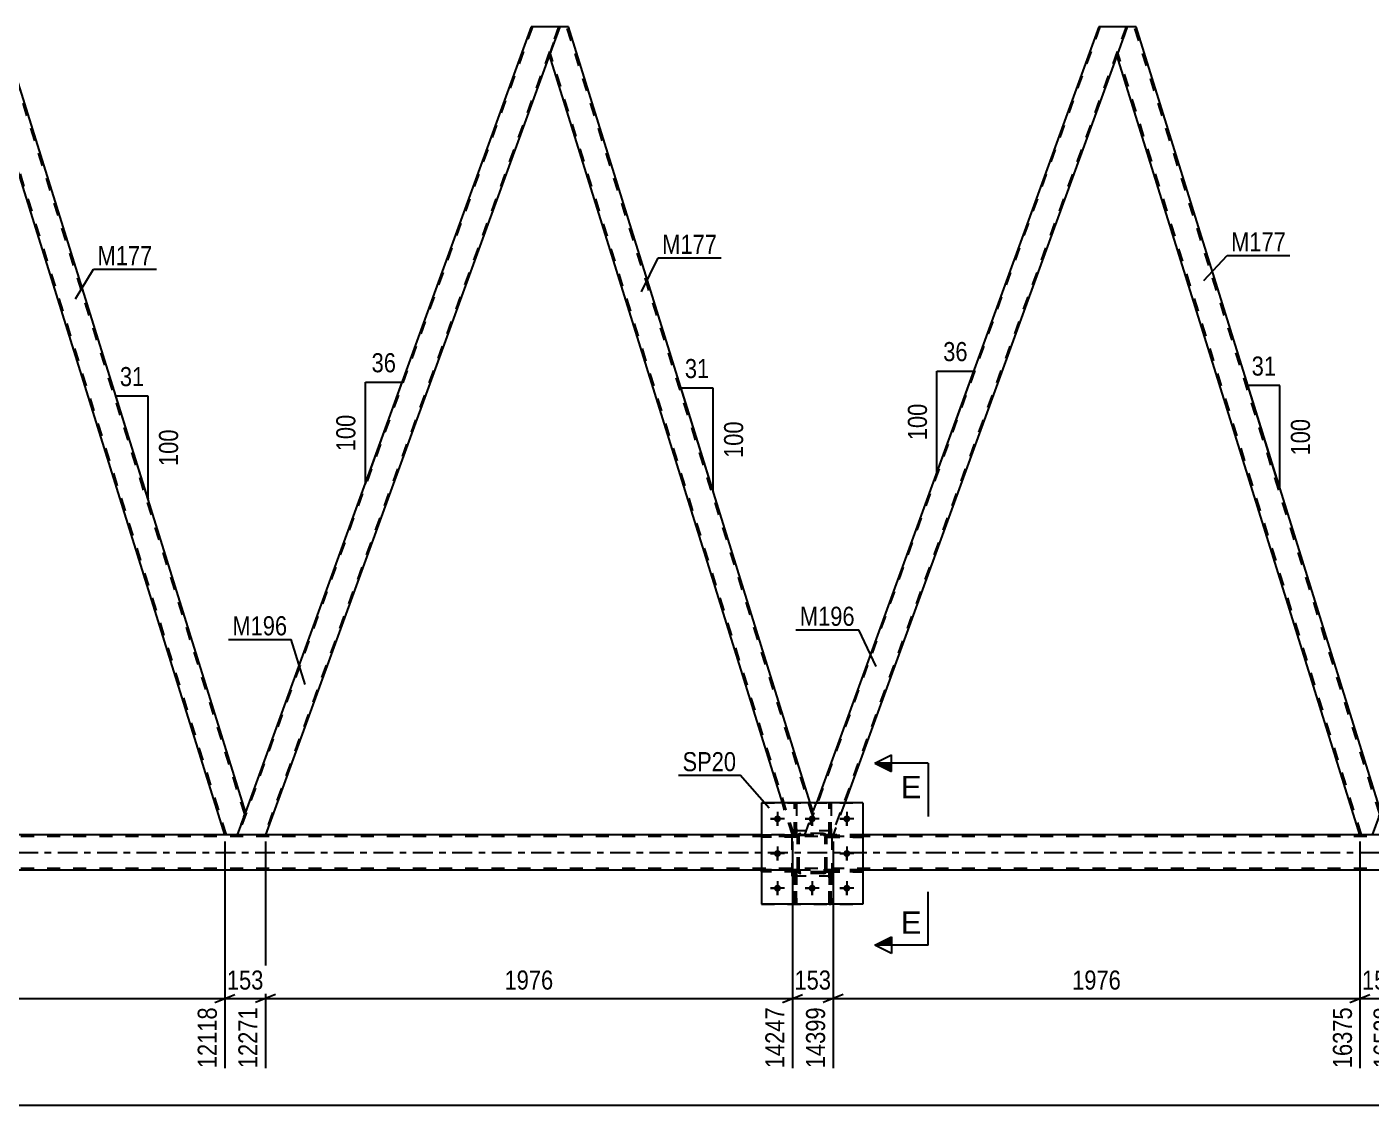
# Model space of a CAD drawing. Header units: millimetres. Extents: x 0 to 841, y 0 to 594.
# Drawn here: x 482.8 to 684.4, y 303.7 to 465.4 of the extents above; entities that cross this region are included whole.
import ezdxf

# ---------------------------------------------------------------- set-up
doc = ezdxf.new("R2010")
doc.units = ezdxf.units.MM
doc.linetypes.add('DXK_LINE_DOT2', pattern=[3.9198, 1.9599, -1.9599])
doc.linetypes.add('DXK_LINE_DOT3', pattern=[5.9187, 2.979, -0.9799, 0.9799, -0.9799])
doc.styles.add('Arial', font='ARIAL.TTF', dxfattribs={"height": 0.2})
doc.styles.add('Arial Narrow', font='ARIALN.TTF', dxfattribs={"height": 0.2})

# ---------------------------------------------------------------- blocks, each defined once
blk = doc.blocks.new('Part-318885092-3897 - 3819')
at = {"color": 2, "linetype": 'Continuous'}
for p, q in [((608.19, 349), (592.99, 349)), ((592.99, 349), (592.99, 333.8)), ((608.19, 349), (608.19, 333.8)), ((608.19, 333.8), (592.99, 333.8))]:
    blk.add_line(p, q, dxfattribs=at)
blk = doc.blocks.new('Part-318885092-3840 - 3819')
at = {"color": 2, "linetype": 'Continuous'}
for p, q in [((647.85, 465.4), (646.32, 461.21)), ((649.17, 465.4), (647.85, 465.4)), ((685.87, 347.65), (649.17, 465.4)), ((682.76, 344.18), (646.3, 461.15)), ((646.32, 461.21), (646.32, 461.2)), ((685.6, 346.91), (684.61, 344.18)), ((685.85, 347.59), (685.6, 346.91)), ((685.85, 347.6), (685.85, 347.59))]:
    blk.add_line(p, q, dxfattribs=at)
at = {"color": 7, "linetype": 'DXK_LINE_DOT2'}
for p, q in [((685.73, 347.28), (648.92, 465.4)), ((646.32, 461.21), (646.3, 461.15)), ((683.01, 344.18), (646.44, 461.52)), ((685.6, 346.91), (685.79, 347.43)), ((685.87, 347.65), (685.85, 347.6)), ((684.61, 344.18), (682.76, 344.18))]:
    blk.add_line(p, q, dxfattribs=at)
blk = doc.blocks.new('Part-318885092-3835 - 3819')
at = {"color": 7, "linetype": 'DXK_LINE_DOT2'}
for p, q in [((643.76, 465.4), (599.64, 344.18)), ((647.68, 465.4), (603.56, 344.18)), ((647.85, 465.4), (646.32, 461.2)), ((599.47, 344.18), (601.23, 349)), ((605.48, 349), (603.73, 344.18)), ((603.73, 344.18), (599.47, 344.18))]:
    blk.add_line(p, q, dxfattribs=at)
at = {"color": 2, "linetype": 'Continuous'}
for p, q in [((643.59, 465.4), (601.23, 349)), ((647.85, 465.4), (643.59, 465.4)), ((646.32, 461.2), (605.48, 349))]:
    blk.add_line(p, q, dxfattribs=at)
blk = doc.blocks.new('Part-318885092-3850 - 3819')
at = {"color": 7, "linetype": 'DXK_LINE_DOT2'}
for p, q in [((603.46, 338.64), (603.14, 338.64)), ((603.14, 338.64), (603.14, 333.81)), ((603.14, 338.04), (603.46, 338.04)), ((603.46, 333.81), (603.46, 338.64)), ((603.14, 333.81), (603.46, 333.81))]:
    blk.add_line(p, q, dxfattribs=at)
blk = doc.blocks.new('Part-318885092-3855 - 3819')
at = {"color": 7, "linetype": 'DXK_LINE_DOT2'}
for p, q in [((603.59, 344.81), (597.59, 344.81)), ((597.59, 338.01), (597.59, 344.81)), ((603.59, 338.01), (603.59, 344.81)), ((603.59, 338.01), (597.59, 338.01))]:
    blk.add_line(p, q, dxfattribs=at)
blk = doc.blocks.new('Part-318885092-3861 - 3819')
at = {"color": 7, "linetype": 'DXK_LINE_DOT2'}
for p, q in [((608.19, 338.97), (602.79, 338.97)), ((602.79, 338.97), (602.79, 338.65)), ((603.39, 338.65), (603.39, 338.97)), ((608.19, 338.65), (608.19, 338.97)), ((602.79, 338.65), (608.19, 338.65))]:
    blk.add_line(p, q, dxfattribs=at)
blk = doc.blocks.new('Part-318885092-3862 - 3819')
at = {"color": 7, "linetype": 'DXK_LINE_DOT2'}
for p, q in [((608.19, 344.17), (602.79, 344.17)), ((602.79, 344.17), (602.79, 343.85)), ((602.79, 343.85), (608.19, 343.85)), ((603.39, 343.85), (603.39, 344.17)), ((608.19, 343.85), (608.19, 344.17))]:
    blk.add_line(p, q, dxfattribs=at)
blk = doc.blocks.new('Part-318885092-3865 - 3819')
at = {"color": 7, "linetype": 'DXK_LINE_DOT2'}
for p, q in [((598.26, 338.64), (597.94, 338.64)), ((597.94, 338.64), (597.94, 333.81)), ((597.94, 338.04), (598.26, 338.04)), ((598.26, 333.81), (598.26, 338.64)), ((597.94, 333.81), (598.26, 333.81))]:
    blk.add_line(p, q, dxfattribs=at)
blk = doc.blocks.new('Bolt-318885092-3932 - 3819')
at = {"color": 1, "linetype": 'Continuous'}
for p, q in [((595.39, 347.64), (595.39, 346.95)), ((600.59, 347.64), (600.59, 346.95)), ((605.79, 347.64), (605.79, 346.95)), ((594.35, 346.6), (595.04, 346.6)), ((595.39, 345.56), (595.39, 346.26)), ((596.43, 346.6), (595.74, 346.6)), ((599.55, 346.6), (600.24, 346.6)), ((600.59, 345.56), (600.59, 346.26)), ((601.63, 346.6), (600.94, 346.6)), ((604.75, 346.6), (605.44, 346.6)), ((605.79, 345.56), (605.79, 346.26)), ((606.83, 346.6), (606.14, 346.6)), ((594.35, 341.4), (595.04, 341.4)), ((595.39, 342.44), (595.39, 341.75)), ((595.39, 340.36), (595.39, 341.06)), ((596.43, 341.4), (595.74, 341.4)), ((604.75, 341.4), (605.44, 341.4)), ((605.79, 342.44), (605.79, 341.75)), ((605.79, 340.36), (605.79, 341.06)), ((606.83, 341.4), (606.14, 341.4)), ((595.39, 337.24), (595.39, 336.55)), ((600.59, 337.24), (600.59, 336.55)), ((605.79, 337.24), (605.79, 336.55)), ((594.35, 336.2), (595.04, 336.2)), ((595.39, 335.16), (595.39, 335.86)), ((596.43, 336.2), (595.74, 336.2)), ((599.55, 336.2), (600.24, 336.2)), ((600.59, 335.16), (600.59, 335.86)), ((601.63, 336.2), (600.94, 336.2)), ((604.75, 336.2), (605.44, 336.2)), ((605.79, 335.16), (605.79, 335.86)), ((606.83, 336.2), (606.14, 336.2))]:
    blk.add_line(p, q, dxfattribs=at)
blk = doc.blocks.new('Part-318885092-3945 - 3819')
at = {"color": 2, "linetype": 'Continuous'}
for p, q in [((477.58, 465.4), (476.05, 461.21)), ((478.9, 465.4), (477.58, 465.4)), ((515.6, 347.65), (478.9, 465.4)), ((512.49, 344.18), (476.03, 461.15)), ((476.05, 461.21), (476.05, 461.2)), ((515.33, 346.91), (514.34, 344.18)), ((515.58, 347.59), (515.33, 346.91)), ((515.58, 347.6), (515.58, 347.59))]:
    blk.add_line(p, q, dxfattribs=at)
at = {"color": 7, "linetype": 'DXK_LINE_DOT2'}
for p, q in [((515.47, 347.28), (478.65, 465.4)), ((476.05, 461.21), (476.03, 461.15)), ((512.74, 344.18), (476.17, 461.52)), ((515.33, 346.91), (515.52, 347.43)), ((515.6, 347.65), (515.58, 347.6)), ((514.34, 344.18), (512.49, 344.18))]:
    blk.add_line(p, q, dxfattribs=at)
blk = doc.blocks.new('Part-318885092-3951 - 3819')
at = {"color": 7, "linetype": 'DXK_LINE_DOT2'}
for p, q in [((602.79, 343.85), (602.79, 344.17)), ((602.79, 344.17), (608.19, 344.17)), ((608.19, 343.85), (602.79, 343.85)), ((603.39, 343.85), (603.39, 344.17)), ((608.19, 344.17), (608.19, 343.85))]:
    blk.add_line(p, q, dxfattribs=at)
blk = doc.blocks.new('Part-318885092-3887 - 3819')
at = {"color": 7, "linetype": 'DXK_LINE_DOT2'}
for p, q in [((598.39, 338.97), (592.99, 338.97)), ((592.99, 338.97), (592.99, 338.65)), ((597.79, 338.65), (597.79, 338.97)), ((598.39, 338.65), (598.39, 338.97)), ((598.39, 338.65), (592.99, 338.65))]:
    blk.add_line(p, q, dxfattribs=at)
blk = doc.blocks.new('Part-318885092-3892 - 3819')
at = {"color": 7, "linetype": 'DXK_LINE_DOT2'}
for p, q in [((558.63, 465.4), (514.51, 344.18)), ((562.54, 465.4), (518.42, 344.18)), ((561.19, 461.2), (562.72, 465.4)), ((562.72, 465.4), (561.19, 461.21)), ((561.19, 461.21), (561.19, 461.2)), ((515.58, 347.6), (514.34, 344.18)), ((518.59, 344.18), (514.34, 344.18))]:
    blk.add_line(p, q, dxfattribs=at)
at = {"color": 2, "linetype": 'Continuous'}
for p, q in [((558.46, 465.4), (515.58, 347.6)), ((562.72, 465.4), (558.46, 465.4)), ((561.19, 461.2), (518.59, 344.18))]:
    blk.add_line(p, q, dxfattribs=at)
blk = doc.blocks.new('Part-318885092-3907 - 3819')
at = {"color": 7, "linetype": 'DXK_LINE_DOT2'}
for p, q in [((598.39, 344.17), (592.99, 344.17)), ((592.99, 344.17), (592.99, 343.85)), ((598.39, 343.85), (592.99, 343.85)), ((597.79, 343.85), (597.79, 344.17)), ((598.39, 343.85), (598.39, 344.17))]:
    blk.add_line(p, q, dxfattribs=at)
blk = doc.blocks.new('Part-318885092-3912 - 3819')
at = {"color": 7, "linetype": 'DXK_LINE_DOT2'}
for p, q in [((742.58, 343.94), (67.2, 343.94)), ((608.19, 344.18), (592.99, 344.18)), ((742.58, 339.14), (67.2, 339.14)), ((608.19, 338.9), (592.99, 338.9))]:
    blk.add_line(p, q, dxfattribs=at)
at = {"color": 2, "linetype": 'Continuous'}
for p, q in [((592.99, 344.18), (352.79, 344.18)), ((742.58, 344.18), (608.19, 344.18)), ((592.99, 338.9), (352.79, 338.9)), ((742.58, 338.9), (608.19, 338.9))]:
    blk.add_line(p, q, dxfattribs=at)
at = {"color": 7, "linetype": 'DXK_LINE_DOT3'}
blk.add_line((67.2, 341.54), (742.58, 341.54), dxfattribs=at)
blk = doc.blocks.new('Bolt-318885092-3931 - 3819')
at = {"linetype": 'Continuous'}
for points in [[(595.91, 346.6, -1), (594.87, 346.6, -1)], [(601.11, 346.6, -1), (600.07, 346.6, -1)], [(606.31, 346.6, -1), (605.27, 346.6, -1)], [(595.91, 341.4, -1), (594.87, 341.4, -1)], [(606.31, 341.4, -1), (605.27, 341.4, -1)], [(595.91, 336.2, -1), (594.87, 336.2, -1)], [(601.11, 336.2, -1), (600.07, 336.2, -1)], [(606.31, 336.2, -1), (605.27, 336.2, -1)]]:
    blk.add_hatch(color=1, dxfattribs=at).paths.add_polyline_path(points)
at = {"color": 1, "linetype": 'Continuous'}
for p, q in [((595.39, 347.64), (595.39, 345.56)), ((600.59, 347.64), (600.59, 345.56)), ((605.79, 347.64), (605.79, 345.56)), ((596.43, 346.6), (594.35, 346.6)), ((601.63, 346.6), (599.55, 346.6)), ((606.83, 346.6), (604.75, 346.6)), ((596.43, 341.4), (594.35, 341.4)), ((595.39, 342.44), (595.39, 340.36)), ((606.83, 341.4), (604.75, 341.4)), ((605.79, 342.44), (605.79, 340.36)), ((595.39, 337.24), (595.39, 335.16)), ((600.59, 337.24), (600.59, 335.16)), ((605.79, 337.24), (605.79, 335.16)), ((596.43, 336.2), (594.35, 336.2)), ((601.63, 336.2), (599.55, 336.2)), ((606.83, 336.2), (604.75, 336.2))]:
    blk.add_line(p, q, dxfattribs=at)
blk = doc.blocks.new('Part-318885092-3954 - 3819')
at = {"color": 7, "linetype": 'DXK_LINE_DOT2'}
for p, q in [((598.39, 343.92), (598.43, 344.11)), ((598.43, 344.11), (598.39, 343.92)), ((598.39, 338.88), (598.39, 343.92)), ((598.63, 343.92), (598.65, 344.02)), ((598.63, 338.88), (598.63, 343.92)), ((598.65, 344.02), (598.7, 344.09)), ((598.69, 344.37), (598.87, 344.4)), ((598.87, 344.4), (598.69, 344.37)), ((598.7, 344.09), (598.78, 344.15)), ((598.78, 344.15), (598.87, 344.16)), ((602.31, 344.4), (598.87, 344.4)), ((598.87, 344.16), (602.31, 344.16)), ((602.31, 344.4), (602.49, 344.37)), ((602.49, 344.37), (602.31, 344.4)), ((602.31, 344.16), (602.4, 344.15)), ((602.4, 344.15), (602.48, 344.09)), ((602.48, 344.09), (602.53, 344.02)), ((602.53, 344.02), (602.55, 343.92)), ((602.55, 338.88), (602.55, 343.92)), ((602.75, 344.11), (602.79, 343.92)), ((602.79, 343.92), (602.75, 344.11)), ((602.79, 338.88), (602.79, 343.92)), ((598.43, 338.7), (598.39, 338.88)), ((598.39, 338.88), (598.43, 338.7)), ((598.65, 338.79), (598.63, 338.88)), ((598.7, 338.71), (598.65, 338.79)), ((602.53, 338.79), (602.48, 338.71)), ((602.55, 338.88), (602.53, 338.79)), ((602.79, 338.88), (602.75, 338.7)), ((602.75, 338.7), (602.79, 338.88)), ((598.87, 338.4), (598.69, 338.44)), ((598.69, 338.44), (598.87, 338.4)), ((598.78, 338.66), (598.7, 338.71)), ((598.87, 338.64), (598.78, 338.66)), ((602.31, 338.64), (598.87, 338.64)), ((602.31, 338.4), (598.87, 338.4)), ((602.4, 338.66), (602.31, 338.64)), ((602.49, 338.44), (602.31, 338.4)), ((602.31, 338.4), (602.49, 338.44)), ((602.48, 338.71), (602.4, 338.66))]:
    blk.add_line(p, q, dxfattribs=at)
at = {"color": 7, "linetype": 'DXK_LINE_DOT3'}
blk.add_line((600.59, 341.4), (600.59, 341.4), dxfattribs=at)
at = {"color": 7, "linetype": 'DXK_LINE_DOT2'}
for centre, start, end in [((598.87, 343.92), 112.5, 157.5), ((598.87, 343.92), 112.5, 157.5), ((602.31, 343.92), 22.5, 67.5), ((602.31, 343.92), 22.5, 67.5), ((598.87, 338.88), 202.5, 247.5), ((598.87, 338.88), 202.5, 247.5), ((602.31, 338.88), 292.5, 337.5), ((602.31, 338.88), 292.5, 337.5)]:
    blk.add_arc(centre, 0.48, start, end, dxfattribs=at)
blk = doc.blocks.new('Part-318885092-3958 - 3819')
at = {"color": 7, "linetype": 'DXK_LINE_DOT2'}
for p, q in [((598.39, 338.97), (592.99, 338.97)), ((592.99, 338.65), (592.99, 338.97)), ((597.79, 338.65), (597.79, 338.97)), ((598.39, 338.97), (598.39, 338.65)), ((598.39, 338.65), (592.99, 338.65))]:
    blk.add_line(p, q, dxfattribs=at)
blk = doc.blocks.new('Part-318885092-3959 - 3819')
at = {"color": 7, "linetype": 'DXK_LINE_DOT2'}
for p, q in [((598.39, 344.17), (592.99, 344.17)), ((592.99, 343.85), (592.99, 344.17)), ((598.39, 343.85), (592.99, 343.85)), ((597.79, 343.85), (597.79, 344.17)), ((598.39, 344.17), (598.39, 343.85))]:
    blk.add_line(p, q, dxfattribs=at)
blk = doc.blocks.new('Part-318885092-3962 - 3819')
at = {"color": 7, "linetype": 'DXK_LINE_DOT2'}
for p, q in [((598.39, 343.92), (598.43, 344.11)), ((598.43, 344.11), (598.39, 343.92)), ((598.39, 338.88), (598.39, 343.92)), ((598.63, 343.92), (598.65, 344.02)), ((598.63, 338.88), (598.63, 343.92)), ((598.65, 344.02), (598.7, 344.09)), ((598.69, 344.37), (598.87, 344.4)), ((598.87, 344.4), (598.69, 344.37)), ((598.7, 344.09), (598.78, 344.15)), ((598.78, 344.15), (598.87, 344.16)), ((602.31, 344.4), (598.87, 344.4)), ((598.87, 344.16), (602.31, 344.16)), ((602.31, 344.4), (602.49, 344.37)), ((602.49, 344.37), (602.31, 344.4)), ((602.31, 344.16), (602.4, 344.15)), ((602.4, 344.15), (602.48, 344.09)), ((602.48, 344.09), (602.53, 344.02)), ((602.53, 344.02), (602.55, 343.92)), ((602.55, 338.88), (602.55, 343.92)), ((602.75, 344.11), (602.79, 343.92)), ((602.79, 343.92), (602.75, 344.11)), ((602.79, 338.88), (602.79, 343.92)), ((598.43, 338.7), (598.39, 338.88)), ((598.39, 338.88), (598.43, 338.7)), ((598.65, 338.79), (598.63, 338.88)), ((598.7, 338.71), (598.65, 338.79)), ((602.53, 338.79), (602.48, 338.71)), ((602.55, 338.88), (602.53, 338.79)), ((602.79, 338.88), (602.75, 338.7)), ((602.75, 338.7), (602.79, 338.88)), ((598.87, 338.4), (598.69, 338.44)), ((598.69, 338.44), (598.87, 338.4)), ((598.78, 338.66), (598.7, 338.71)), ((598.87, 338.64), (598.78, 338.66)), ((602.31, 338.64), (598.87, 338.64)), ((602.31, 338.4), (598.87, 338.4)), ((602.4, 338.66), (602.31, 338.64)), ((602.49, 338.44), (602.31, 338.4)), ((602.31, 338.4), (602.49, 338.44)), ((602.48, 338.71), (602.4, 338.66))]:
    blk.add_line(p, q, dxfattribs=at)
at = {"color": 7, "linetype": 'DXK_LINE_DOT3'}
blk.add_line((600.59, 341.4), (600.59, 341.4), dxfattribs=at)
at = {"color": 7, "linetype": 'DXK_LINE_DOT2'}
for centre, start, end in [((598.87, 343.92), 112.5, 157.5), ((598.87, 343.92), 112.5, 157.5), ((602.31, 343.92), 22.5, 67.5), ((602.31, 343.92), 22.5, 67.5), ((598.87, 338.88), 202.5, 247.5), ((598.87, 338.88), 202.5, 247.5), ((602.31, 338.88), 292.5, 337.5), ((602.31, 338.88), 292.5, 337.5)]:
    blk.add_arc(centre, 0.48, start, end, dxfattribs=at)
blk = doc.blocks.new('Part-318885092-3968 - 3819')
at = {"color": 2, "linetype": 'Continuous'}
for p, q in [((603.14, 349), (603.14, 349.01)), ((603.46, 349.01), (603.14, 349.01)), ((603.46, 349), (603.46, 349.01))]:
    blk.add_line(p, q, dxfattribs=at)
at = {"color": 7, "linetype": 'DXK_LINE_DOT2'}
for p, q in [((603.14, 344.16), (603.14, 349)), ((603.46, 344.16), (603.46, 349)), ((603.14, 344.76), (603.46, 344.76)), ((603.46, 344.16), (603.14, 344.16))]:
    blk.add_line(p, q, dxfattribs=at)
blk = doc.blocks.new('Part-318885092-3971 - 3819')
at = {"color": 2, "linetype": 'Continuous'}
for p, q in [((597.94, 349), (597.94, 349.01)), ((598.26, 349.01), (597.94, 349.01)), ((598.26, 349), (598.26, 349.01))]:
    blk.add_line(p, q, dxfattribs=at)
at = {"color": 7, "linetype": 'DXK_LINE_DOT2'}
for p, q in [((597.94, 344.16), (597.94, 349)), ((598.26, 344.16), (598.26, 349)), ((597.94, 344.76), (598.26, 344.76)), ((598.26, 344.16), (597.94, 344.16))]:
    blk.add_line(p, q, dxfattribs=at)
blk = doc.blocks.new('Part-318885092-3990 - 3819')
at = {"color": 7, "linetype": 'DXK_LINE_DOT2'}
for p, q in [((592.99, 349), (608.19, 349)), ((592.99, 349), (592.99, 333.8)), ((608.19, 349), (608.19, 333.8)), ((592.99, 333.8), (608.19, 333.8))]:
    blk.add_line(p, q, dxfattribs=at)
blk = doc.blocks.new('Part-318885092-3992 - 3819')
at = {"color": 7, "linetype": 'DXK_LINE_DOT2'}
for p, q in [((602.79, 338.65), (602.79, 338.97)), ((602.79, 338.97), (608.19, 338.97)), ((603.39, 338.65), (603.39, 338.97)), ((608.19, 338.97), (608.19, 338.65)), ((608.19, 338.65), (602.79, 338.65))]:
    blk.add_line(p, q, dxfattribs=at)
blk = doc.blocks.new('Part-318885092-4131 - 3819')
at = {"color": 2, "linetype": 'Continuous'}
for p, q in [((562.72, 465.4), (561.19, 461.21)), ((564.03, 465.4), (562.72, 465.4)), ((600.31, 349), (564.03, 465.4)), ((596.12, 349), (561.17, 461.15)), ((561.19, 461.21), (561.19, 461.2))]:
    blk.add_line(p, q, dxfattribs=at)
at = {"color": 7, "linetype": 'DXK_LINE_DOT2'}
for p, q in [((600.6, 347.28), (563.78, 465.4)), ((561.19, 461.21), (561.17, 461.15)), ((597.88, 344.18), (561.3, 461.52)), ((597.63, 344.18), (596.12, 349)), ((600.74, 347.65), (600.31, 349)), ((599.47, 344.18), (600.74, 347.65)), ((597.63, 344.18), (599.47, 344.18))]:
    blk.add_line(p, q, dxfattribs=at)
blk = doc.blocks.new('Part-318885092-4026 - 3819')
at = {"color": 7, "linetype": 'DXK_LINE_DOT2'}
for p, q in [((603.59, 344.81), (597.59, 344.81)), ((597.59, 338.01), (597.59, 344.81)), ((603.59, 338.01), (603.59, 344.81)), ((603.59, 338.01), (597.59, 338.01))]:
    blk.add_line(p, q, dxfattribs=at)
blk = doc.blocks.new('Part-318885092-4065 - 3819')
at = {"color": 7, "linetype": 'DXK_LINE_DOT2'}
for p, q in [((597.94, 333.81), (597.94, 338.64)), ((597.94, 338.64), (598.26, 338.64)), ((597.94, 338.04), (598.26, 338.04)), ((598.26, 338.64), (598.26, 333.81)), ((598.26, 333.81), (597.94, 333.81))]:
    blk.add_line(p, q, dxfattribs=at)
blk = doc.blocks.new('Part-318885092-4068 - 3819')
at = {"color": 7, "linetype": 'DXK_LINE_DOT2'}
for p, q in [((603.14, 333.81), (603.14, 338.64)), ((603.14, 338.64), (603.46, 338.64)), ((603.14, 338.04), (603.46, 338.04)), ((603.46, 338.64), (603.46, 333.81)), ((603.46, 333.81), (603.14, 333.81))]:
    blk.add_line(p, q, dxfattribs=at)
blk = doc.blocks.new('Part-318885092-4151 - 3819')
at = {"color": 7, "linetype": 'DXK_LINE_DOT2'}
for p, q in [((597.94, 344.16), (597.94, 349.01)), ((597.94, 349.01), (598.26, 349.01)), ((598.26, 349.01), (598.26, 344.16)), ((597.94, 344.76), (598.26, 344.76)), ((598.26, 344.16), (597.94, 344.16))]:
    blk.add_line(p, q, dxfattribs=at)
blk = doc.blocks.new('Part-318885092-4154 - 3819')
at = {"color": 7, "linetype": 'DXK_LINE_DOT2'}
for p, q in [((603.14, 344.16), (603.14, 349.01)), ((603.14, 349.01), (603.46, 349.01)), ((603.46, 349.01), (603.46, 344.16)), ((603.14, 344.76), (603.46, 344.76)), ((603.46, 344.16), (603.14, 344.16))]:
    blk.add_line(p, q, dxfattribs=at)
blk = doc.blocks.new('AngleDimension-318885092-4261 - 3819')
at = {"color": 7, "linetype": 'Continuous'}
for p, q in [((585.74, 411.22), (580.92, 411.22)), ((585.74, 395.75), (580.92, 411.22)), ((585.74, 395.75), (585.74, 411.22)), ((585.77, 395.68), (585.74, 395.75))]:
    blk.add_line(p, q, dxfattribs=at)
at = {"color": 0}
for points in [[(585.76, 412.12), (585.76, 416.32), (580.9, 416.32), (580.9, 412.12)], [(590.84, 406.83), (586.64, 406.83), (586.64, 400.14), (590.84, 400.14)]]:
    blk.add_wipeout(points, dxfattribs=at)
at = {"color": 3, "style": 'Arial Narrow'}
blk.add_text('31', height=2.863, dxfattribs=at).set_placement((581.5, 412.72))
blk.add_text('100', height=2.863, rotation=90.0002, dxfattribs=at).set_placement((590.24, 400.74))
blk = doc.blocks.new('StraightDimension-318885092-4719 - 3819')
at = {"color": 7, "linetype": 'Continuous'}
for p, q in [((597.63, 343.18), (597.63, 309.2)), ((603.73, 343.18), (603.73, 309.2)), ((596.13, 319.04), (599.13, 320.24)), ((597.63, 319.64), (603.73, 319.64)), ((605.23, 320.24), (602.23, 319.04))]:
    blk.add_line(p, q, dxfattribs=at)
at = {"color": 0}
blk.add_wipeout([(604.02, 320.39), (604.02, 324.59), (597.34, 324.59), (597.34, 320.39)], dxfattribs=at)
at = {"color": 0, "linetype": 'Continuous'}
blk.add_wipeout([(603.13, 318.94), (598.93, 318.94), (598.93, 308.6), (603.13, 308.6)], dxfattribs=at)
at = {"color": 3, "style": 'Arial Narrow'}
blk.add_text('153', height=2.863, dxfattribs=at).set_placement((597.94, 320.99))
at = {"color": 3, "linetype": 'Continuous', "style": 'Arial Narrow'}
blk.add_text('14399', height=2.863, rotation=90.0002, dxfattribs=at).set_placement((602.53, 309.2))
blk = doc.blocks.new('AngleDimension-318885092-4275 - 3819')
at = {"color": 7, "linetype": 'Continuous'}
for p, q in [((500.98, 410.01), (496.16, 410.01)), ((500.98, 394.54), (496.16, 410.01)), ((500.98, 394.54), (500.98, 410.01)), ((500.88, 394.86), (500.98, 394.54))]:
    blk.add_line(p, q, dxfattribs=at)
at = {"color": 0}
for points in [[(501, 410.91), (501, 415.11), (496.15, 415.11), (496.15, 410.91)], [(506.08, 405.62), (501.88, 405.62), (501.88, 398.93), (506.08, 398.93)]]:
    blk.add_wipeout(points, dxfattribs=at)
at = {"color": 3, "style": 'Arial Narrow'}
blk.add_text('31', height=2.863, dxfattribs=at).set_placement((496.75, 411.51))
blk.add_text('100', height=2.863, rotation=90.0002, dxfattribs=at).set_placement((505.48, 399.53))
blk = doc.blocks.new('StraightDimension-318885092-4738 - 3819')
at = {"color": 7, "linetype": 'Continuous'}
for p, q in [((518.59, 343.18), (518.59, 309.2)), ((597.63, 343.18), (597.63, 309.2)), ((520.09, 320.24), (517.09, 319.04)), ((518.59, 319.64), (597.63, 319.64)), ((596.13, 319.04), (599.13, 320.24))]:
    blk.add_line(p, q, dxfattribs=at)
at = {"color": 0}
blk.add_wipeout([(562.37, 320.39), (562.37, 324.59), (553.85, 324.59), (553.85, 320.39)], dxfattribs=at)
at = {"color": 0, "linetype": 'Continuous'}
blk.add_wipeout([(597.03, 318.94), (592.83, 318.94), (592.83, 308.6), (597.03, 308.6)], dxfattribs=at)
at = {"color": 3, "style": 'Arial Narrow'}
blk.add_text('1976', height=2.863, dxfattribs=at).set_placement((554.45, 320.99))
at = {"color": 3, "linetype": 'Continuous', "style": 'Arial Narrow'}
blk.add_text('14247', height=2.863, rotation=90.0002, dxfattribs=at).set_placement((596.43, 309.2))
blk = doc.blocks.new('AngleDimension-318885092-4625 - 3819')
at = {"color": 7, "linetype": 'Continuous'}
for p, q in [((667.92, 405.23), (665.94, 411.59)), ((670.76, 411.59), (665.94, 411.59)), ((670.76, 396.12), (665.94, 411.59)), ((670.76, 396.12), (670.76, 411.59))]:
    blk.add_line(p, q, dxfattribs=at)
at = {"color": 0}
for points in [[(670.78, 412.49), (670.78, 416.69), (665.92, 416.69), (665.92, 412.49)], [(675.86, 407.19), (671.66, 407.19), (671.66, 400.51), (675.86, 400.51)]]:
    blk.add_wipeout(points, dxfattribs=at)
at = {"color": 3, "style": 'Arial Narrow'}
blk.add_text('31', height=2.863, dxfattribs=at).set_placement((666.52, 413.09))
blk.add_text('100', height=2.863, rotation=90.0002, dxfattribs=at).set_placement((675.26, 401.11))
blk = doc.blocks.new('StraightDimension-318885092-4647 - 3819')
at = {"color": 7, "linetype": 'Continuous'}
blk.add_line((56.34, 303.66), (794.31, 303.66), dxfattribs=at)
blk = doc.blocks.new('StraightDimension-318885092-4680 - 3819')
at = {"color": 7, "linetype": 'Continuous'}
for p, q in [((682.76, 343.18), (682.76, 309.2)), ((688.86, 343.18), (688.86, 309.2)), ((681.26, 319.04), (684.26, 320.24)), ((682.76, 319.64), (688.86, 319.64)), ((690.36, 320.24), (687.36, 319.04))]:
    blk.add_line(p, q, dxfattribs=at)
at = {"color": 0}
blk.add_wipeout([(689.15, 320.39), (689.15, 324.59), (682.47, 324.59), (682.47, 320.39)], dxfattribs=at)
at = {"color": 0, "linetype": 'Continuous'}
blk.add_wipeout([(688.26, 318.94), (684.06, 318.94), (684.06, 308.6), (688.26, 308.6)], dxfattribs=at)
at = {"color": 3, "style": 'Arial Narrow'}
blk.add_text('153', height=2.863, dxfattribs=at).set_placement((683.07, 320.99))
at = {"color": 3, "linetype": 'Continuous', "style": 'Arial Narrow'}
blk.add_text('16528', height=2.863, rotation=90.0002, dxfattribs=at).set_placement((687.66, 309.2))
blk = doc.blocks.new('StraightDimension-318885092-4700 - 3819')
at = {"color": 7, "linetype": 'Continuous'}
for p, q in [((603.73, 343.18), (603.73, 309.2)), ((682.76, 343.18), (682.76, 309.2)), ((605.23, 320.24), (602.23, 319.04)), ((603.73, 319.64), (682.76, 319.64)), ((681.26, 319.04), (684.26, 320.24))]:
    blk.add_line(p, q, dxfattribs=at)
at = {"color": 0}
blk.add_wipeout([(647.5, 320.39), (647.5, 324.59), (638.99, 324.59), (638.99, 320.39)], dxfattribs=at)
at = {"color": 0, "linetype": 'Continuous'}
blk.add_wipeout([(682.16, 318.94), (677.96, 318.94), (677.96, 308.6), (682.16, 308.6)], dxfattribs=at)
at = {"color": 3, "style": 'Arial Narrow'}
blk.add_text('1976', height=2.863, dxfattribs=at).set_placement((639.59, 320.99))
at = {"color": 3, "linetype": 'Continuous', "style": 'Arial Narrow'}
blk.add_text('16375', height=2.863, rotation=90.0002, dxfattribs=at).set_placement((681.56, 309.2))
blk = doc.blocks.new('StraightDimension-318885092-4757 - 3819')
at = {"color": 7, "linetype": 'Continuous'}
for p, q in [((512.49, 343.18), (512.49, 309.2)), ((518.59, 343.18), (518.59, 309.2)), ((510.99, 319.04), (513.99, 320.24)), ((512.49, 319.64), (518.59, 319.64)), ((520.09, 320.24), (517.09, 319.04))]:
    blk.add_line(p, q, dxfattribs=at)
at = {"color": 0}
blk.add_wipeout([(518.89, 320.39), (518.89, 324.59), (512.2, 324.59), (512.2, 320.39)], dxfattribs=at)
at = {"color": 0, "linetype": 'Continuous'}
blk.add_wipeout([(517.99, 318.94), (513.79, 318.94), (513.79, 308.6), (517.99, 308.6)], dxfattribs=at)
at = {"color": 3, "style": 'Arial Narrow'}
blk.add_text('153', height=2.863, dxfattribs=at).set_placement((512.8, 320.99))
at = {"color": 3, "linetype": 'Continuous', "style": 'Arial Narrow'}
blk.add_text('12271', height=2.863, rotation=90.0002, dxfattribs=at).set_placement((517.39, 309.2))
blk = doc.blocks.new('StraightDimension-318885092-4776 - 3819')
at = {"color": 7, "linetype": 'Continuous'}
for p, q in [((433.46, 343.18), (433.46, 309.2)), ((512.49, 343.18), (512.49, 309.2)), ((434.96, 320.24), (431.96, 319.04)), ((433.46, 319.64), (512.49, 319.64)), ((510.99, 319.04), (513.99, 320.24))]:
    blk.add_line(p, q, dxfattribs=at)
at = {"color": 0}
blk.add_wipeout([(477.23, 320.39), (477.23, 324.59), (468.72, 324.59), (468.72, 320.39)], dxfattribs=at)
at = {"color": 0, "linetype": 'Continuous'}
blk.add_wipeout([(511.89, 318.94), (507.69, 318.94), (507.69, 308.6), (511.89, 308.6)], dxfattribs=at)
at = {"color": 3, "style": 'Arial Narrow'}
blk.add_text('1976', height=2.863, dxfattribs=at).set_placement((469.32, 320.99))
at = {"color": 3, "linetype": 'Continuous', "style": 'Arial Narrow'}
blk.add_text('12118', height=2.863, rotation=90.0002, dxfattribs=at).set_placement((511.29, 309.2))
blk = doc.blocks.new('AngleDimension-318885092-5323 - 3819')
at = {"color": 7, "linetype": 'Continuous'}
for p, q in [((533.57, 412.09), (539.11, 412.09)), ((533.57, 396.87), (539.11, 412.09)), ((533.57, 396.87), (533.57, 412.09)), ((538.81, 411.28), (539.11, 412.09))]:
    blk.add_line(p, q, dxfattribs=at)
at = {"color": 0}
for points in [[(538.76, 412.99), (538.76, 417.19), (533.91, 417.19), (533.91, 412.99)], [(532.67, 407.82), (528.47, 407.82), (528.47, 401.14), (532.67, 401.14)]]:
    blk.add_wipeout(points, dxfattribs=at)
at = {"color": 3, "style": 'Arial Narrow'}
blk.add_text('36', height=2.863, dxfattribs=at).set_placement((534.51, 413.59))
blk.add_text('100', height=2.863, rotation=90.0002, dxfattribs=at).set_placement((532.07, 401.74))
blk = doc.blocks.new('AngleDimension-318885092-5334 - 3819')
at = {"color": 7, "linetype": 'Continuous'}
for p, q in [((619.31, 413.76), (624.85, 413.76)), ((619.31, 398.53), (624.85, 413.76)), ((619.31, 398.53), (619.31, 413.76)), ((622.07, 406.11), (624.85, 413.76))]:
    blk.add_line(p, q, dxfattribs=at)
at = {"color": 0}
for points in [[(624.51, 414.66), (624.51, 418.86), (619.65, 418.86), (619.65, 414.66)], [(618.41, 409.49), (614.21, 409.49), (614.21, 402.8), (618.41, 402.8)]]:
    blk.add_wipeout(points, dxfattribs=at)
at = {"color": 3, "style": 'Arial Narrow'}
blk.add_text('36', height=2.863, dxfattribs=at).set_placement((620.25, 415.26))
blk.add_text('100', height=2.863, rotation=90.0002, dxfattribs=at).set_placement((617.81, 403.4))
blk = doc.blocks.new('Mark-318885092-3831 - 3819')
at = {"color": 0}
blk.add_wipeout([(606.98, 375.56), (606.98, 378.56), (598.75, 378.56), (598.75, 375.56)], dxfattribs=at)
blk.add_wipeout([(606.98, 375.56), (606.98, 378.56), (598.75, 378.56), (598.75, 375.56)], dxfattribs=at)
at = {"color": 30, "linetype": 'Continuous'}
for p in [(598.15, 374.96), (610.17, 369.44)]:
    blk.add_line(p, (607.58, 374.96), dxfattribs=at)
at = {"color": 3, "style": 'Arial Narrow'}
blk.add_text('M196', height=2.863, dxfattribs=at).set_placement((598.75, 375.56))
blk = doc.blocks.new('Mark-318885092-3836 - 3819')
at = {"color": 0}
blk.add_wipeout([(671.66, 431.72), (671.66, 434.72), (663.43, 434.72), (663.43, 431.72)], dxfattribs=at)
blk.add_wipeout([(671.66, 431.72), (671.66, 434.72), (663.43, 434.72), (663.43, 431.72)], dxfattribs=at)
at = {"color": 30, "linetype": 'Continuous'}
for p, q in [((659.34, 427.36), (662.83, 431.12)), ((662.83, 431.12), (672.26, 431.12))]:
    blk.add_line(p, q, dxfattribs=at)
at = {"color": 3, "style": 'Arial Narrow'}
blk.add_text('M177', height=2.863, dxfattribs=at).set_placement((663.43, 431.72))
blk = doc.blocks.new('Mark-318885092-3941 - 3819')
at = {"color": 0}
blk.add_wipeout([(501.62, 429.65), (501.62, 432.65), (493.4, 432.65), (493.4, 429.65)], dxfattribs=at)
blk.add_wipeout([(501.62, 429.65), (501.62, 432.65), (493.4, 432.65), (493.4, 429.65)], dxfattribs=at)
at = {"color": 30, "linetype": 'Continuous'}
for p, q in [((490.08, 424.61), (492.8, 429.05)), ((492.8, 429.05), (502.22, 429.05))]:
    blk.add_line(p, q, dxfattribs=at)
at = {"color": 3, "style": 'Arial Narrow'}
blk.add_text('M177', height=2.863, dxfattribs=at).set_placement((493.4, 429.65))
blk = doc.blocks.new('Mark-318885092-3888 - 3819')
at = {"color": 0}
blk.add_wipeout([(521.85, 374.13), (521.85, 377.13), (513.63, 377.13), (513.63, 374.13)], dxfattribs=at)
blk.add_wipeout([(521.85, 374.13), (521.85, 377.13), (513.63, 377.13), (513.63, 374.13)], dxfattribs=at)
at = {"color": 30, "linetype": 'Continuous'}
for p in [(513.03, 373.53), (524.53, 366.77)]:
    blk.add_line(p, (522.45, 373.53), dxfattribs=at)
at = {"color": 3, "style": 'Arial Narrow'}
blk.add_text('M196', height=2.863, dxfattribs=at).set_placement((513.63, 374.13))
blk = doc.blocks.new('Mark-318885092-3893 - 3819')
at = {"color": 0}
blk.add_wipeout([(589.19, 353.75), (589.19, 356.75), (581.15, 356.75), (581.15, 353.75)], dxfattribs=at)
blk.add_wipeout([(589.19, 353.75), (589.19, 356.75), (581.15, 356.75), (581.15, 353.75)], dxfattribs=at)
at = {"color": 30, "linetype": 'Continuous'}
for p in [(580.55, 353.15), (594.14, 348.21)]:
    blk.add_line(p, (589.79, 353.15), dxfattribs=at)
at = {"color": 3, "style": 'Arial Narrow'}
blk.add_text('SP20', height=2.863, dxfattribs=at).set_placement((581.15, 353.75))
blk = doc.blocks.new('Mark-318885092-4127 - 3819')
at = {"color": 0}
blk.add_wipeout([(586.33, 431.35), (586.33, 434.35), (578.1, 434.35), (578.1, 431.35)], dxfattribs=at)
blk.add_wipeout([(586.33, 431.35), (586.33, 434.35), (578.1, 434.35), (578.1, 431.35)], dxfattribs=at)
at = {"color": 30, "linetype": 'Continuous'}
for p, q in [((574.98, 425.64), (577.5, 430.75)), ((577.5, 430.75), (586.93, 430.75))]:
    blk.add_line(p, q, dxfattribs=at)
at = {"color": 3, "style": 'Arial Narrow'}
blk.add_text('M177', height=2.863, dxfattribs=at).set_placement((578.1, 431.35))
blk = doc.blocks.new('SectionMark-318885092-5426 - 3819')
at = {"linetype": 'Continuous'}
for points in [[(612.49, 354.94), (612.49, 353.69), (609.99, 354.94)], [(612.49, 328.88), (612.49, 327.63), (609.99, 327.63)]]:
    blk.add_hatch(color=6, dxfattribs=at).paths.add_polyline_path(points)
at = {"color": 6, "linetype": 'Continuous'}
for p, q in [((609.99, 354.94), (612.49, 356.19)), ((617.99, 354.94), (609.99, 354.94)), ((609.99, 354.94), (612.49, 353.69)), ((612.49, 353.69), (612.49, 356.19)), ((609.99, 327.63), (612.49, 328.88)), ((612.49, 328.88), (612.49, 326.38)), ((617.99, 327.63), (609.99, 327.63)), ((612.49, 326.38), (609.99, 327.63))]:
    blk.add_line(p, q, dxfattribs=at)
at = {"color": 0, "linetype": 'Continuous'}
for points in [[(616.99, 349.69), (616.99, 353.19), (613.88, 353.19), (613.88, 349.69)], [(616.99, 329.38), (616.99, 332.88), (613.88, 332.88), (613.88, 329.38)]]:
    blk.add_wipeout(points, dxfattribs=at)
at = {"color": 6, "linetype": 'Continuous'}
for p, q in [((617.99, 354.94), (617.99, 346.94)), ((617.99, 327.63), (617.99, 335.63))]:
    blk.add_line(p, q, dxfattribs=at)
at = {"color": 3, "linetype": 'Continuous', "style": 'Arial'}
for p in [(613.88, 349.69), (613.88, 329.38)]:
    blk.add_text('E', height=3.34, dxfattribs=at).set_placement(p)

msp = doc.modelspace()

# ---------------------------------------------------------------- block references
for name in ['Part-318885092-3945 - 3819', 'Part-318885092-3892 - 3819', 'Part-318885092-4131 - 3819', 'Part-318885092-3835 - 3819', 'Part-318885092-3840 - 3819', 'Part-318885092-3897 - 3819', 'Part-318885092-3990 - 3819', 'Part-318885092-3971 - 3819', 'Part-318885092-4151 - 3819', 'Part-318885092-3968 - 3819', 'Part-318885092-4154 - 3819', 'Bolt-318885092-3932 - 3819', 'Bolt-318885092-3931 - 3819', 'Part-318885092-3855 - 3819', 'Part-318885092-4026 - 3819', 'Part-318885092-3912 - 3819', 'Part-318885092-3907 - 3819', 'Part-318885092-3959 - 3819', 'Part-318885092-3954 - 3819', 'Part-318885092-3962 - 3819', 'Part-318885092-3862 - 3819', 'Part-318885092-3951 - 3819', 'Part-318885092-3887 - 3819', 'Part-318885092-3958 - 3819', 'Part-318885092-3861 - 3819', 'Part-318885092-3992 - 3819', 'Part-318885092-3865 - 3819', 'Part-318885092-4065 - 3819', 'Part-318885092-3850 - 3819', 'Part-318885092-4068 - 3819']:
    msp.add_blockref(name, (0, 0))

# ---------------------------------------------------------------- next in the draw order: block references
for name in ['AngleDimension-318885092-4261 - 3819', 'AngleDimension-318885092-4625 - 3819', 'AngleDimension-318885092-4275 - 3819', 'StraightDimension-318885092-4719 - 3819']:
    msp.add_blockref(name, (0, 0))

# ---------------------------------------------------------------- next in the draw order: block references
msp.add_blockref('StraightDimension-318885092-4738 - 3819', (0, 0))

# ---------------------------------------------------------------- next in the draw order: block references
msp.add_blockref('StraightDimension-318885092-4647 - 3819', (0, 0))

# ---------------------------------------------------------------- next in the draw order: block references
for name in ['Mark-318885092-4127 - 3819', 'Mark-318885092-3836 - 3819', 'Mark-318885092-3941 - 3819', 'AngleDimension-318885092-5334 - 3819', 'AngleDimension-318885092-5323 - 3819', 'Mark-318885092-3888 - 3819', 'Mark-318885092-3831 - 3819', 'Mark-318885092-3893 - 3819', 'StraightDimension-318885092-4757 - 3819', 'StraightDimension-318885092-4680 - 3819']:
    msp.add_blockref(name, (0, 0))

# ---------------------------------------------------------------- next in the draw order: block references
for name in ['StraightDimension-318885092-4776 - 3819', 'StraightDimension-318885092-4700 - 3819']:
    msp.add_blockref(name, (0, 0))

# ---------------------------------------------------------------- next in the draw order: block references
msp.add_blockref('SectionMark-318885092-5426 - 3819', (0, 0))

doc.saveas('drawing.dxf')
